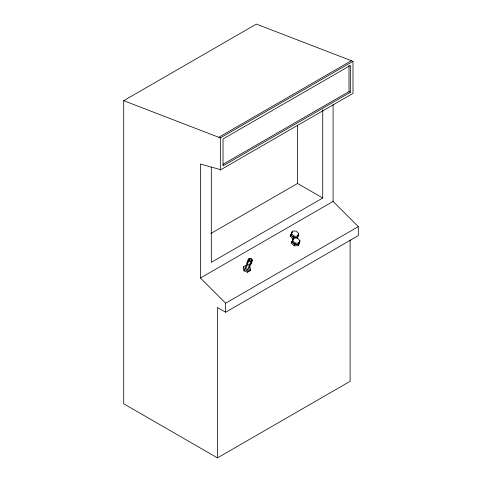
<?xml version="1.0" encoding="UTF-8"?>
<svg xmlns="http://www.w3.org/2000/svg" width="482" height="482" viewBox="0 0 482 482"><rect width="100%" height="100%" fill="white"/><g stroke="black" fill="none" stroke-linecap="round" stroke-linejoin="round"><path stroke-width="0.72" d="M246.314 265.214L243.663 266.751L243.205 267.926L244.037 270.848L247.519 272.24L250.17 270.709L250.628 269.534L249.797 266.606M248.338 259.141L246.965 262.666L247.447 264.353L249.459 265.16L250.989 264.275L252.357 260.75L251.881 259.063L249.869 258.256L248.338 259.141L248.814 260.828L247.447 264.353M244.037 270.848L244.495 269.673L243.663 266.751M247.923 261.009L245.41 267.468L245.826 268.932L247.567 269.631L248.893 268.866L250.718 264.166L249.833 264.678M245.826 268.932L247.652 264.232M248.592 260.166L249.477 259.659L249.935 258.485L251.676 259.177L252.092 260.642L250.761 261.407L249.019 260.714L248.604 259.25L249.935 258.485M247.567 269.631L249.393 264.931M251.496 261.328L251.218 260.352L251.676 259.177M249.459 265.16L250.827 261.636L252.357 260.75M247.519 272.24L247.977 271.065L250.628 269.534M250.947 263.576L251.634 261.816M293.466 237.783L293.008 238.958L290.134 236.078L290.592 234.903L293.466 237.783L297.557 237.692M291.345 233.107L291.803 231.932L290.134 236.078M291.128 234.824L291.586 233.65L294.032 236.168L297.587 236.138L298.695 233.589L296.249 231.071L292.695 231.101L291.128 234.824L293.574 237.343L297.129 237.313L298.695 233.589M292.237 232.276L292.695 231.101M291.267 242.958L291.718 241.783L294.598 244.657L298.689 244.567L299.9 241.596L298.231 245.742L294.141 245.832L291.267 242.958L292.935 238.813L292.478 239.988M293.574 237.343L294.032 236.168M292.345 241.831L292.803 240.657L295.291 243.151L298.834 243.079L299.894 240.506L297.406 238.012L293.863 238.084L292.345 241.831L294.833 244.326L298.376 244.247L299.894 240.506M293.405 239.259L293.863 238.084M297.129 237.313L297.587 236.138M294.141 245.832L294.598 244.657M294.833 244.326L295.291 243.151M298.316 235.897L298.774 234.722L297.34 238.271M298.376 244.247L298.834 243.079M298.231 245.742L298.689 244.567M123.705 100.684L256.358 24.1L352.987 61.328L352.987 93.394L220.34 169.977L219.015 169.212L200.44 164.043L200.44 278.006L225.642 303.226L225.642 312.222L217.454 307.498L217.454 457.9L123.705 403.777L123.705 100.684L220.34 137.912L352.987 61.328M219.015 137.141L351.661 60.557M223.015 164.32L349.004 91.58L350.336 92.345L350.336 65.474L223.039 138.961L223.039 165.838L350.336 92.345M210.869 233.505L297.533 183.467L322.735 198.018L322.735 109.788M322.735 198.018L211.309 262.353L211.309 167.387M200.44 278.006L333.086 201.422L333.086 104.702M225.642 303.226L358.295 226.642L333.086 201.422M225.642 312.222L358.295 235.638L358.295 226.642M217.454 457.9L350.101 381.316L350.101 239.94M249.477 259.659L251.218 260.352M248.814 260.828L250.827 261.636M244.495 269.673L247.977 271.065M249.839 269.54L250.17 270.709M247.236 262.774L247.513 263.744M349.004 65.456L349.004 91.58M297.533 125.145L297.533 183.467M220.34 137.912L220.34 169.977"/></g></svg>
